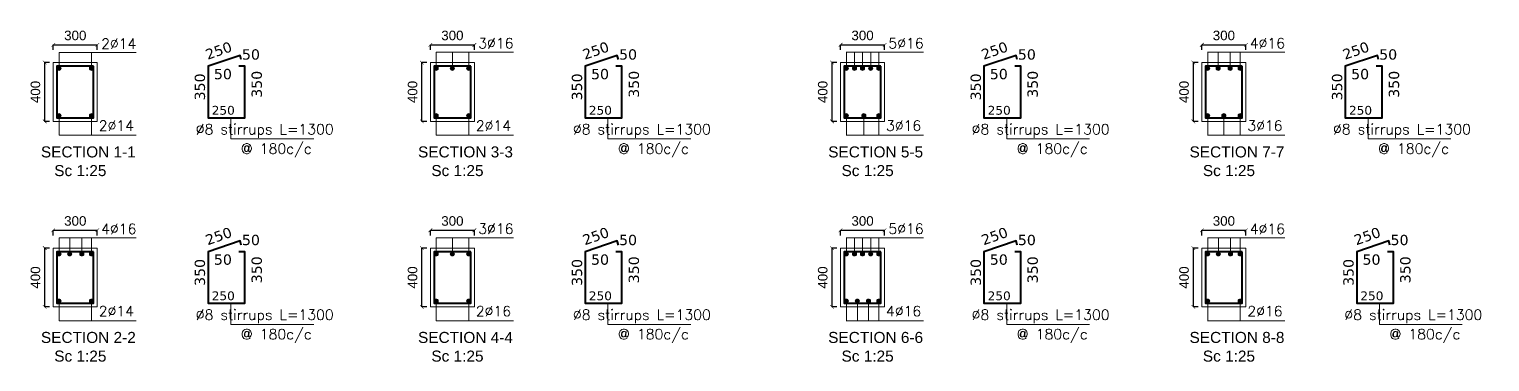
# Model space of a CAD drawing. Header units: inches. Extents: x -17020 to 43805, y -10194 to 123061.
# Drawn here: x -3496 to -1507, y 103353 to 103805 of the extents above; entities that cross this region are included whole.
import ezdxf

# ---------------------------------------------------------------- set-up
doc = ezdxf.new("R2010")
doc.units = ezdxf.units.IN
doc.header["$LTSCALE"] = 0.7
doc.header["$MEASUREMENT"] = 0
doc.layers.get('0').update_dxf_attribs({"lineweight": 13})
doc.layers.get('Defpoints').update_dxf_attribs({"lineweight": 5})
for name, color, linetype, lineweight in [('COLUMN', 4, 'Continuous', 20), ('DIME', 6, 'Continuous', 25), ('elevline', 30, 'Continuous', 20), ('hatch', 9, 'Continuous', 9), ('ReinfContineous', 4, 'Continuous', 40), ('TEXT', 3, 'Continuous', 25), ('top renforcment', 7, 'Continuous', 40)]:
    doc.layers.add(name, color=color, linetype=linetype, lineweight=lineweight)
doc.styles.add('romanc', font='verdana.ttf', dxfattribs={"height": 250})
doc.styles.get("Standard").update_dxf_attribs({"font": 'arial.ttf', "height": 13})
doc.styles.add('STYLE3', font='romanc.shx', dxfattribs={"height": 45})
doc.dimstyles.new('25ST', dxfattribs={"dimtxt": 13, "dimasz": 5, "dimexe": 0.18, "dimexo": 5, "dimgap": 6, "dimtad": 1, "dimdec": 0, "dimlfac": 5, "dimzin": 0, "dimdsep": 46, "dimtxsty": 'Standard', "dimblk": 'ARCHTICK', "dimcen": 0.09, "dimclrd": 256, "dimclre": 7, "dimclrt": 7, "dimadec": 0, "dimazin": 0, "dimtfac": 1, "dimtdec": 0, "dimtix": 1, "dimtofl": 0, "dimtmove": 0, "dimatfit": 3, "dimldrblk": 'ARCHTICK', "dimfxl": 1, "dimtolj": 1, "dimtzin": 0, "dimarcsym": 0})

# ---------------------------------------------------------------- blocks, each defined once
blk = doc.blocks.new('_ArchTick')
at = {"color": 0, "linetype": 'ByBlock', "lineweight": 0, "const_width": 0.15}
blk.add_lwpolyline([(-0.5, -0.5), (0.5, 0.5)], dxfattribs=at)
blk = doc.blocks.new('*D1')
at = {"layer": 'Defpoints', "color": 0, "transparency": 16777216}
for p in [(-3474.9, 103507.7), (-3463.3, 103507.7), (-3463.3, 103427.7)]:
    blk.add_point(p, dxfattribs=at)
at = {"layer": 'DIME', "color": 7, "lineweight": -2, "transparency": 16777216}
for p, q in [((-3468.3, 103507.7), (-3475, 103507.7)), ((-3468.3, 103427.7), (-3475, 103427.7))]:
    blk.add_line(p, q, dxfattribs=at)
at = {"layer": 'DIME', "lineweight": -2, "transparency": 16777216}
blk.add_line((-3474.9, 103427.7), (-3474.9, 103507.7), dxfattribs=at)
at = {"layer": 'DIME', "lineweight": -2, "transparency": 16777216, "xscale": 5, "yscale": 5, "zscale": 5}
for p, rotation in [((-3474.9, 103507.7), 90), ((-3474.9, 103427.7), 270)]:
    blk.add_blockref('_ArchTick', p, dxfattribs=dict(at, rotation=rotation))
at = {"layer": 'DIME', "color": 7, "transparency": 16777216, "insert": (-3487.5, 103467.7), "char_height": 13, "attachment_point": 5, "rotation": 90}
blk.add_mtext('\\A1;400', dxfattribs=at)
blk = doc.blocks.new('*D2')
at = {"layer": 'Defpoints', "color": 0, "transparency": 16777216}
for p in [(-3463.3, 103519.8), (-3403.3, 103531.9), (-3403.3, 103519.8)]:
    blk.add_point(p, dxfattribs=at)
at = {"layer": 'DIME', "color": 7, "lineweight": -2, "transparency": 16777216}
for p, q in [((-3463.3, 103524.8), (-3463.3, 103532)), ((-3403.3, 103524.8), (-3403.3, 103532))]:
    blk.add_line(p, q, dxfattribs=at)
at = {"layer": 'DIME', "lineweight": -2, "transparency": 16777216}
blk.add_line((-3463.3, 103531.9), (-3403.3, 103531.9), dxfattribs=at)
at = {"layer": 'DIME', "lineweight": -2, "transparency": 16777216, "xscale": 5, "yscale": 5, "zscale": 5, "rotation": 180}
blk.add_blockref('_ArchTick', (-3463.3, 103531.9), dxfattribs=at)
at = {"layer": 'DIME', "lineweight": -2, "transparency": 16777216, "xscale": 5, "yscale": 5, "zscale": 5}
blk.add_blockref('_ArchTick', (-3403.3, 103531.9), dxfattribs=at)
at = {"layer": 'DIME', "color": 7, "transparency": 16777216, "insert": (-3433.3, 103544.5), "char_height": 13, "attachment_point": 5}
blk.add_mtext('\\A1;300', dxfattribs=at)
blk = doc.blocks.new('*D3')
at = {"layer": 'Defpoints', "color": 0, "transparency": 16777216}
for p in [(-2961.4, 103760), (-2949.8, 103760), (-2949.8, 103680)]:
    blk.add_point(p, dxfattribs=at)
at = {"layer": 'DIME', "color": 7, "lineweight": -2, "transparency": 16777216}
for p, q in [((-2954.8, 103760), (-2961.5, 103760)), ((-2954.8, 103680), (-2961.5, 103680))]:
    blk.add_line(p, q, dxfattribs=at)
at = {"layer": 'DIME', "lineweight": -2, "transparency": 16777216}
blk.add_line((-2961.4, 103680), (-2961.4, 103760), dxfattribs=at)
at = {"layer": 'DIME', "lineweight": -2, "transparency": 16777216, "xscale": 5, "yscale": 5, "zscale": 5}
for p, rotation in [((-2961.4, 103760), 90), ((-2961.4, 103680), 270)]:
    blk.add_blockref('_ArchTick', p, dxfattribs=dict(at, rotation=rotation))
at = {"layer": 'DIME', "color": 7, "transparency": 16777216, "insert": (-2974, 103720), "char_height": 13, "attachment_point": 5, "rotation": 90}
blk.add_mtext('\\A1;400', dxfattribs=at)
blk = doc.blocks.new('*D4')
at = {"layer": 'Defpoints', "color": 0, "transparency": 16777216}
for p in [(-2889.8, 103784.1), (-2949.8, 103772.1), (-2889.8, 103772.1)]:
    blk.add_point(p, dxfattribs=at)
at = {"layer": 'DIME', "color": 7, "lineweight": -2, "transparency": 16777216}
for p, q in [((-2949.8, 103777.1), (-2949.8, 103784.3)), ((-2889.8, 103777.1), (-2889.8, 103784.3))]:
    blk.add_line(p, q, dxfattribs=at)
at = {"layer": 'DIME', "lineweight": -2, "transparency": 16777216}
blk.add_line((-2949.8, 103784.1), (-2889.8, 103784.1), dxfattribs=at)
at = {"layer": 'DIME', "lineweight": -2, "transparency": 16777216, "xscale": 5, "yscale": 5, "zscale": 5, "rotation": 180}
blk.add_blockref('_ArchTick', (-2949.8, 103784.1), dxfattribs=at)
at = {"layer": 'DIME', "lineweight": -2, "transparency": 16777216, "xscale": 5, "yscale": 5, "zscale": 5}
blk.add_blockref('_ArchTick', (-2889.8, 103784.1), dxfattribs=at)
at = {"layer": 'DIME', "color": 7, "transparency": 16777216, "insert": (-2919.8, 103796.8), "char_height": 13, "attachment_point": 5}
blk.add_mtext('\\A1;300', dxfattribs=at)
blk = doc.blocks.new('*D5')
at = {"layer": 'Defpoints', "color": 0, "transparency": 16777216}
for p in [(-3474.9, 103760), (-3463.3, 103760), (-3463.3, 103680)]:
    blk.add_point(p, dxfattribs=at)
at = {"layer": 'DIME', "color": 7, "lineweight": -2, "transparency": 16777216}
for p, q in [((-3468.3, 103760), (-3475, 103760)), ((-3468.3, 103680), (-3475, 103680))]:
    blk.add_line(p, q, dxfattribs=at)
at = {"layer": 'DIME', "lineweight": -2, "transparency": 16777216}
blk.add_line((-3474.9, 103680), (-3474.9, 103760), dxfattribs=at)
at = {"layer": 'DIME', "lineweight": -2, "transparency": 16777216, "xscale": 5, "yscale": 5, "zscale": 5}
for p, rotation in [((-3474.9, 103760), 90), ((-3474.9, 103680), 270)]:
    blk.add_blockref('_ArchTick', p, dxfattribs=dict(at, rotation=rotation))
at = {"layer": 'DIME', "color": 7, "transparency": 16777216, "insert": (-3487.5, 103720), "char_height": 13, "attachment_point": 5, "rotation": 90}
blk.add_mtext('\\A1;400', dxfattribs=at)
blk = doc.blocks.new('*D6')
at = {"layer": 'Defpoints', "color": 0, "transparency": 16777216}
for p in [(-3403.3, 103784.1), (-3463.3, 103772.1), (-3403.3, 103772.1)]:
    blk.add_point(p, dxfattribs=at)
at = {"layer": 'DIME', "color": 7, "lineweight": -2, "transparency": 16777216}
for p, q in [((-3463.3, 103777.1), (-3463.3, 103784.3)), ((-3403.3, 103777.1), (-3403.3, 103784.3))]:
    blk.add_line(p, q, dxfattribs=at)
at = {"layer": 'DIME', "lineweight": -2, "transparency": 16777216}
blk.add_line((-3463.3, 103784.1), (-3403.3, 103784.1), dxfattribs=at)
at = {"layer": 'DIME', "lineweight": -2, "transparency": 16777216, "xscale": 5, "yscale": 5, "zscale": 5, "rotation": 180}
blk.add_blockref('_ArchTick', (-3463.3, 103784.1), dxfattribs=at)
at = {"layer": 'DIME', "lineweight": -2, "transparency": 16777216, "xscale": 5, "yscale": 5, "zscale": 5}
blk.add_blockref('_ArchTick', (-3403.3, 103784.1), dxfattribs=at)
at = {"layer": 'DIME', "color": 7, "transparency": 16777216, "insert": (-3433.3, 103796.8), "char_height": 13, "attachment_point": 5}
blk.add_mtext('\\A1;300', dxfattribs=at)
blk = doc.blocks.new('*D7')
at = {"layer": 'Defpoints', "color": 0, "transparency": 16777216}
for p in [(-2961.4, 103507.7), (-2949.8, 103507.7), (-2949.8, 103427.7)]:
    blk.add_point(p, dxfattribs=at)
at = {"layer": 'DIME', "color": 7, "lineweight": -2, "transparency": 16777216}
for p, q in [((-2954.8, 103507.7), (-2961.5, 103507.7)), ((-2954.8, 103427.7), (-2961.5, 103427.7))]:
    blk.add_line(p, q, dxfattribs=at)
at = {"layer": 'DIME', "lineweight": -2, "transparency": 16777216}
blk.add_line((-2961.4, 103427.7), (-2961.4, 103507.7), dxfattribs=at)
at = {"layer": 'DIME', "lineweight": -2, "transparency": 16777216, "xscale": 5, "yscale": 5, "zscale": 5}
for p, rotation in [((-2961.4, 103507.7), 90), ((-2961.4, 103427.7), 270)]:
    blk.add_blockref('_ArchTick', p, dxfattribs=dict(at, rotation=rotation))
at = {"layer": 'DIME', "color": 7, "transparency": 16777216, "insert": (-2974, 103467.7), "char_height": 13, "attachment_point": 5, "rotation": 90}
blk.add_mtext('\\A1;400', dxfattribs=at)
blk = doc.blocks.new('*D8')
at = {"layer": 'Defpoints', "color": 0, "transparency": 16777216}
for p in [(-2949.8, 103519.8), (-2889.8, 103531.9), (-2889.8, 103519.8)]:
    blk.add_point(p, dxfattribs=at)
at = {"layer": 'DIME', "color": 7, "lineweight": -2, "transparency": 16777216}
for p, q in [((-2949.8, 103524.8), (-2949.8, 103532)), ((-2889.8, 103524.8), (-2889.8, 103532))]:
    blk.add_line(p, q, dxfattribs=at)
at = {"layer": 'DIME', "lineweight": -2, "transparency": 16777216}
blk.add_line((-2949.8, 103531.9), (-2889.8, 103531.9), dxfattribs=at)
at = {"layer": 'DIME', "lineweight": -2, "transparency": 16777216, "xscale": 5, "yscale": 5, "zscale": 5, "rotation": 180}
blk.add_blockref('_ArchTick', (-2949.8, 103531.9), dxfattribs=at)
at = {"layer": 'DIME', "lineweight": -2, "transparency": 16777216, "xscale": 5, "yscale": 5, "zscale": 5}
blk.add_blockref('_ArchTick', (-2889.8, 103531.9), dxfattribs=at)
at = {"layer": 'DIME', "color": 7, "transparency": 16777216, "insert": (-2919.8, 103544.5), "char_height": 13, "attachment_point": 5}
blk.add_mtext('\\A1;300', dxfattribs=at)
blk = doc.blocks.new('*D9')
at = {"layer": 'Defpoints', "color": 0, "transparency": 16777216}
for p in [(-2402.9, 103760), (-2391.3, 103760), (-2391.3, 103680)]:
    blk.add_point(p, dxfattribs=at)
at = {"layer": 'DIME', "color": 7, "lineweight": -2, "transparency": 16777216}
for p, q in [((-2396.3, 103760), (-2403, 103760)), ((-2396.3, 103680), (-2403, 103680))]:
    blk.add_line(p, q, dxfattribs=at)
at = {"layer": 'DIME', "lineweight": -2, "transparency": 16777216}
blk.add_line((-2402.9, 103680), (-2402.9, 103760), dxfattribs=at)
at = {"layer": 'DIME', "lineweight": -2, "transparency": 16777216, "xscale": 5, "yscale": 5, "zscale": 5}
for p, rotation in [((-2402.9, 103760), 90), ((-2402.9, 103680), 270)]:
    blk.add_blockref('_ArchTick', p, dxfattribs=dict(at, rotation=rotation))
at = {"layer": 'DIME', "color": 7, "transparency": 16777216, "insert": (-2415.5, 103720), "char_height": 13, "attachment_point": 5, "rotation": 90}
blk.add_mtext('\\A1;400', dxfattribs=at)
blk = doc.blocks.new('*D10')
at = {"layer": 'Defpoints', "color": 0, "transparency": 16777216}
for p in [(-2331.3, 103784.1), (-2391.3, 103772.1), (-2331.3, 103772.1)]:
    blk.add_point(p, dxfattribs=at)
at = {"layer": 'DIME', "color": 7, "lineweight": -2, "transparency": 16777216}
for p, q in [((-2391.3, 103777.1), (-2391.3, 103784.3)), ((-2331.3, 103777.1), (-2331.3, 103784.3))]:
    blk.add_line(p, q, dxfattribs=at)
at = {"layer": 'DIME', "lineweight": -2, "transparency": 16777216}
blk.add_line((-2391.3, 103784.1), (-2331.3, 103784.1), dxfattribs=at)
at = {"layer": 'DIME', "lineweight": -2, "transparency": 16777216, "xscale": 5, "yscale": 5, "zscale": 5, "rotation": 180}
blk.add_blockref('_ArchTick', (-2391.3, 103784.1), dxfattribs=at)
at = {"layer": 'DIME', "lineweight": -2, "transparency": 16777216, "xscale": 5, "yscale": 5, "zscale": 5}
blk.add_blockref('_ArchTick', (-2331.3, 103784.1), dxfattribs=at)
at = {"layer": 'DIME', "color": 7, "transparency": 16777216, "insert": (-2361.3, 103796.8), "char_height": 13, "attachment_point": 5}
blk.add_mtext('\\A1;300', dxfattribs=at)
blk = doc.blocks.new('*D11')
at = {"layer": 'Defpoints', "color": 0, "transparency": 16777216}
for p in [(-2402.9, 103507.7), (-2391.3, 103507.7), (-2391.3, 103427.7)]:
    blk.add_point(p, dxfattribs=at)
at = {"layer": 'DIME', "color": 7, "lineweight": -2, "transparency": 16777216}
for p, q in [((-2396.3, 103507.7), (-2403, 103507.7)), ((-2396.3, 103427.7), (-2403, 103427.7))]:
    blk.add_line(p, q, dxfattribs=at)
at = {"layer": 'DIME', "lineweight": -2, "transparency": 16777216}
blk.add_line((-2402.9, 103427.7), (-2402.9, 103507.7), dxfattribs=at)
at = {"layer": 'DIME', "lineweight": -2, "transparency": 16777216, "xscale": 5, "yscale": 5, "zscale": 5}
for p, rotation in [((-2402.9, 103507.7), 90), ((-2402.9, 103427.7), 270)]:
    blk.add_blockref('_ArchTick', p, dxfattribs=dict(at, rotation=rotation))
at = {"layer": 'DIME', "color": 7, "transparency": 16777216, "insert": (-2415.5, 103467.7), "char_height": 13, "attachment_point": 5, "rotation": 90}
blk.add_mtext('\\A1;400', dxfattribs=at)
blk = doc.blocks.new('*D12')
at = {"layer": 'Defpoints', "color": 0, "transparency": 16777216}
for p in [(-2391.3, 103519.8), (-2331.3, 103531.9), (-2331.3, 103519.8)]:
    blk.add_point(p, dxfattribs=at)
at = {"layer": 'DIME', "color": 7, "lineweight": -2, "transparency": 16777216}
for p, q in [((-2391.3, 103524.8), (-2391.3, 103532)), ((-2331.3, 103524.8), (-2331.3, 103532))]:
    blk.add_line(p, q, dxfattribs=at)
at = {"layer": 'DIME', "lineweight": -2, "transparency": 16777216}
blk.add_line((-2391.3, 103531.9), (-2331.3, 103531.9), dxfattribs=at)
at = {"layer": 'DIME', "lineweight": -2, "transparency": 16777216, "xscale": 5, "yscale": 5, "zscale": 5, "rotation": 180}
blk.add_blockref('_ArchTick', (-2391.3, 103531.9), dxfattribs=at)
at = {"layer": 'DIME', "lineweight": -2, "transparency": 16777216, "xscale": 5, "yscale": 5, "zscale": 5}
blk.add_blockref('_ArchTick', (-2331.3, 103531.9), dxfattribs=at)
at = {"layer": 'DIME', "color": 7, "transparency": 16777216, "insert": (-2361.3, 103544.5), "char_height": 13, "attachment_point": 5}
blk.add_mtext('\\A1;300', dxfattribs=at)
blk = doc.blocks.new('*D13')
at = {"layer": 'Defpoints', "color": 0, "transparency": 16777216}
for p in [(-1910.9, 103760), (-1899.3, 103760), (-1899.3, 103680)]:
    blk.add_point(p, dxfattribs=at)
at = {"layer": 'DIME', "color": 7, "lineweight": -2, "transparency": 16777216}
for p, q in [((-1904.3, 103760), (-1911, 103760)), ((-1904.3, 103680), (-1911, 103680))]:
    blk.add_line(p, q, dxfattribs=at)
at = {"layer": 'DIME', "lineweight": -2, "transparency": 16777216}
blk.add_line((-1910.9, 103680), (-1910.9, 103760), dxfattribs=at)
at = {"layer": 'DIME', "lineweight": -2, "transparency": 16777216, "xscale": 5, "yscale": 5, "zscale": 5}
for p, rotation in [((-1910.9, 103760), 90), ((-1910.9, 103680), 270)]:
    blk.add_blockref('_ArchTick', p, dxfattribs=dict(at, rotation=rotation))
at = {"layer": 'DIME', "color": 7, "transparency": 16777216, "insert": (-1923.5, 103720), "char_height": 13, "attachment_point": 5, "rotation": 90}
blk.add_mtext('\\A1;400', dxfattribs=at)
blk = doc.blocks.new('*D14')
at = {"layer": 'Defpoints', "color": 0, "transparency": 16777216}
for p in [(-1839.3, 103784.1), (-1899.3, 103772.1), (-1839.3, 103772.1)]:
    blk.add_point(p, dxfattribs=at)
at = {"layer": 'DIME', "color": 7, "lineweight": -2, "transparency": 16777216}
for p, q in [((-1899.3, 103777.1), (-1899.3, 103784.3)), ((-1839.3, 103777.1), (-1839.3, 103784.3))]:
    blk.add_line(p, q, dxfattribs=at)
at = {"layer": 'DIME', "lineweight": -2, "transparency": 16777216}
blk.add_line((-1899.3, 103784.1), (-1839.3, 103784.1), dxfattribs=at)
at = {"layer": 'DIME', "lineweight": -2, "transparency": 16777216, "xscale": 5, "yscale": 5, "zscale": 5, "rotation": 180}
blk.add_blockref('_ArchTick', (-1899.3, 103784.1), dxfattribs=at)
at = {"layer": 'DIME', "lineweight": -2, "transparency": 16777216, "xscale": 5, "yscale": 5, "zscale": 5}
blk.add_blockref('_ArchTick', (-1839.3, 103784.1), dxfattribs=at)
at = {"layer": 'DIME', "color": 7, "transparency": 16777216, "insert": (-1869.3, 103796.8), "char_height": 13, "attachment_point": 5}
blk.add_mtext('\\A1;300', dxfattribs=at)
blk = doc.blocks.new('*D15')
at = {"layer": 'Defpoints', "color": 0, "transparency": 16777216}
for p in [(-1910.9, 103507.7), (-1899.3, 103507.7), (-1899.3, 103427.7)]:
    blk.add_point(p, dxfattribs=at)
at = {"layer": 'DIME', "color": 7, "lineweight": -2, "transparency": 16777216}
for p, q in [((-1904.3, 103507.7), (-1911, 103507.7)), ((-1904.3, 103427.7), (-1911, 103427.7))]:
    blk.add_line(p, q, dxfattribs=at)
at = {"layer": 'DIME', "lineweight": -2, "transparency": 16777216}
blk.add_line((-1910.9, 103427.7), (-1910.9, 103507.7), dxfattribs=at)
at = {"layer": 'DIME', "lineweight": -2, "transparency": 16777216, "xscale": 5, "yscale": 5, "zscale": 5}
for p, rotation in [((-1910.9, 103507.7), 90), ((-1910.9, 103427.7), 270)]:
    blk.add_blockref('_ArchTick', p, dxfattribs=dict(at, rotation=rotation))
at = {"layer": 'DIME', "color": 7, "transparency": 16777216, "insert": (-1923.5, 103467.7), "char_height": 13, "attachment_point": 5, "rotation": 90}
blk.add_mtext('\\A1;400', dxfattribs=at)
blk = doc.blocks.new('*D16')
at = {"layer": 'Defpoints', "color": 0, "transparency": 16777216}
for p in [(-1899.3, 103519.8), (-1839.3, 103531.9), (-1839.3, 103519.8)]:
    blk.add_point(p, dxfattribs=at)
at = {"layer": 'DIME', "color": 7, "lineweight": -2, "transparency": 16777216}
for p, q in [((-1899.3, 103524.8), (-1899.3, 103532)), ((-1839.3, 103524.8), (-1839.3, 103532))]:
    blk.add_line(p, q, dxfattribs=at)
at = {"layer": 'DIME', "lineweight": -2, "transparency": 16777216}
blk.add_line((-1899.3, 103531.9), (-1839.3, 103531.9), dxfattribs=at)
at = {"layer": 'DIME', "lineweight": -2, "transparency": 16777216, "xscale": 5, "yscale": 5, "zscale": 5, "rotation": 180}
blk.add_blockref('_ArchTick', (-1899.3, 103531.9), dxfattribs=at)
at = {"layer": 'DIME', "lineweight": -2, "transparency": 16777216, "xscale": 5, "yscale": 5, "zscale": 5}
blk.add_blockref('_ArchTick', (-1839.3, 103531.9), dxfattribs=at)
at = {"layer": 'DIME', "color": 7, "transparency": 16777216, "insert": (-1869.3, 103544.5), "char_height": 13, "attachment_point": 5}
blk.add_mtext('\\A1;300', dxfattribs=at)

msp = doc.modelspace()

# ---------------------------------------------------------------- hatches: boundary and pattern name
at = {"layer": 'elevline'}
for points in [[(-3452.58, 103752.12, 1), (-3458.29, 103752.12, 1)], [(-3414, 103752.12, -1), (-3408.29, 103752.12, -1)], [(-2939.08, 103752.12, 1), (-2944.79, 103752.12, 1)], [(-2922.73, 103752.12, -1), (-2917.02, 103752.12, -1)], [(-2900.49, 103752.12, -1), (-2894.79, 103752.12, -1)], [(-2380.58, 103752.12, 1), (-2386.29, 103752.12, 1)], [(-2375.19, 103752.12, -1), (-2369.48, 103752.12, -1)], [(-2364.23, 103752.12, -1), (-2358.52, 103752.12, -1)], [(-2353.02, 103752.12, -1), (-2347.31, 103752.12, -1)], [(-2341.99, 103752.12, -1), (-2336.29, 103752.12, -1)], [(-1888.58, 103752.12, 1), (-1894.29, 103752.12, 1)], [(-1879.9, 103752.12, -1), (-1874.19, 103752.12, -1)], [(-1863.54, 103752.12, -1), (-1857.83, 103752.12, -1)], [(-1849.99, 103752.12, -1), (-1844.29, 103752.12, -1)], [(-3452.58, 103687.83, -1), (-3458.29, 103687.83, -1)], [(-3414, 103687.83, 1), (-3408.29, 103687.83, 1)], [(-2939.08, 103687.83, -1), (-2944.79, 103687.83, -1)], [(-2900.49, 103687.83, 1), (-2894.79, 103687.83, 1)], [(-2380.58, 103687.83, -1), (-2386.29, 103687.83, -1)], [(-2362.47, 103687.83, 1), (-2356.76, 103687.83, 1)], [(-2341.99, 103687.83, 1), (-2336.29, 103687.83, 1)], [(-1888.58, 103687.83, -1), (-1894.29, 103687.83, -1)], [(-1872.14, 103687.83, 1), (-1866.43, 103687.83, 1)], [(-1849.99, 103687.83, 1), (-1844.29, 103687.83, 1)], [(-3452.58, 103499.83, 1), (-3458.29, 103499.83, 1)], [(-3443.72, 103499.83, -1), (-3438.01, 103499.83, -1)], [(-3427.24, 103499.83, -1), (-3421.53, 103499.83, -1)], [(-3414, 103499.83, -1), (-3408.29, 103499.83, -1)], [(-2939.08, 103499.83, 1), (-2944.79, 103499.83, 1)], [(-2922.73, 103499.83, -1), (-2917.02, 103499.83, -1)], [(-2900.49, 103499.83, -1), (-2894.79, 103499.83, -1)], [(-2380.58, 103499.83, 1), (-2386.29, 103499.83, 1)], [(-2375.19, 103499.83, -1), (-2369.48, 103499.83, -1)], [(-2364.23, 103499.83, -1), (-2358.52, 103499.83, -1)], [(-2353.02, 103499.83, -1), (-2347.31, 103499.83, -1)], [(-2341.99, 103499.83, -1), (-2336.29, 103499.83, -1)], [(-1888.58, 103499.83, 1), (-1894.29, 103499.83, 1)], [(-1879.72, 103499.83, -1), (-1874.01, 103499.83, -1)], [(-1863.23, 103499.83, -1), (-1857.53, 103499.83, -1)], [(-1849.99, 103499.83, -1), (-1844.29, 103499.83, -1)], [(-3452.58, 103435.54, -1), (-3458.29, 103435.54, -1)], [(-3414, 103435.54, 1), (-3408.29, 103435.54, 1)], [(-2939.08, 103435.54, -1), (-2944.79, 103435.54, -1)], [(-2900.49, 103435.54, 1), (-2894.79, 103435.54, 1)], [(-2380.58, 103435.54, -1), (-2386.29, 103435.54, -1)], [(-2371.25, 103435.54, 1), (-2365.54, 103435.54, 1)], [(-2356.1, 103435.54, 1), (-2350.39, 103435.54, 1)], [(-2341.99, 103435.54, 1), (-2336.29, 103435.54, 1)], [(-1888.58, 103435.54, -1), (-1894.29, 103435.54, -1)], [(-1849.99, 103435.54, 1), (-1844.29, 103435.54, 1)]]:
    msp.add_hatch(color=256, dxfattribs=at).paths.add_polyline_path(points)

# ---------------------------------------------------------------- linework, layer by layer
at = {"layer": 'COLUMN', "lineweight": 20}
for points in [[(-3403.29, 103759.98), (-3463.29, 103759.98), (-3463.29, 103679.98), (-3403.29, 103679.98), (-3403.29, 103759.98)], [(-2889.79, 103759.98), (-2949.79, 103759.98), (-2949.79, 103679.98), (-2889.79, 103679.98), (-2889.79, 103759.98)], [(-2331.29, 103759.98), (-2391.29, 103759.98), (-2391.29, 103679.98), (-2331.29, 103679.98), (-2331.29, 103759.98)], [(-1839.29, 103759.98), (-1899.29, 103759.98), (-1899.29, 103679.98), (-1839.29, 103679.98), (-1839.29, 103759.98)], [(-3403.29, 103507.68), (-3463.29, 103507.68), (-3463.29, 103427.68), (-3403.29, 103427.68), (-3403.29, 103507.68)], [(-2889.79, 103507.68), (-2949.79, 103507.68), (-2949.79, 103427.68), (-2889.79, 103427.68), (-2889.79, 103507.68)], [(-2331.29, 103507.68), (-2391.29, 103507.68), (-2391.29, 103427.68), (-2331.29, 103427.68), (-2331.29, 103507.68)], [(-1839.29, 103507.68), (-1899.29, 103507.68), (-1899.29, 103427.68), (-1839.29, 103427.68), (-1839.29, 103507.68)]]:
    msp.add_lwpolyline(points, dxfattribs=at)
at = {"layer": 'elevline'}
for centre in [(-3455.43, 103752.12), (-3411.14, 103752.12), (-2941.93, 103752.12), (-2919.88, 103752.12), (-2897.64, 103752.12), (-2383.43, 103752.12), (-2372.34, 103752.12), (-2361.38, 103752.12), (-2350.17, 103752.12), (-2339.14, 103752.12), (-1891.43, 103752.12), (-1877.04, 103752.12), (-1860.68, 103752.12), (-1847.14, 103752.12), (-3455.43, 103687.83), (-3411.14, 103687.83), (-2941.93, 103687.83), (-2897.64, 103687.83), (-2383.43, 103687.83), (-2359.61, 103687.83), (-2339.14, 103687.83), (-1891.43, 103687.83), (-1869.29, 103687.83), (-1847.14, 103687.83), (-3455.43, 103499.83), (-3440.86, 103499.83), (-3424.38, 103499.83), (-3411.14, 103499.83), (-2941.93, 103499.83), (-2919.88, 103499.83), (-2897.64, 103499.83), (-2383.43, 103499.83), (-2372.34, 103499.83), (-2361.38, 103499.83), (-2350.17, 103499.83), (-2339.14, 103499.83), (-1891.43, 103499.83), (-1876.86, 103499.83), (-1860.38, 103499.83), (-1847.14, 103499.83), (-3455.43, 103435.54), (-3411.14, 103435.54), (-2941.93, 103435.54), (-2897.64, 103435.54), (-2383.43, 103435.54), (-2368.4, 103435.54), (-2353.25, 103435.54), (-2339.14, 103435.54), (-1891.43, 103435.54), (-1847.14, 103435.54)]:
    msp.add_circle(centre, 2.85, dxfattribs=at)
at = {"layer": 'hatch'}
for p, q in [((-3455.43, 103773.56), (-3350.19, 103773.56)), ((-3455.34, 103752.12), (-3455.34, 103773.56)), ((-3411.14, 103752.12), (-3411.14, 103773.56)), ((-2941.93, 103774.12), (-2836.69, 103774.12)), ((-2941.84, 103752.12), (-2941.84, 103774.12)), ((-2919.79, 103752.12), (-2919.79, 103774.12)), ((-2897.64, 103752.12), (-2897.64, 103774.12)), ((-2383.43, 103774.12), (-2278.19, 103774.12)), ((-2383.34, 103752.12), (-2383.34, 103774.12)), ((-2372.24, 103752.12), (-2372.24, 103774.12)), ((-2361.29, 103752.12), (-2361.29, 103774.12)), ((-2350.07, 103752.12), (-2350.07, 103774.12)), ((-2339.14, 103752.12), (-2339.14, 103774.12)), ((-1891.43, 103774.12), (-1786.19, 103774.12)), ((-1891.34, 103752.12), (-1891.34, 103774.12)), ((-1876.95, 103752.12), (-1876.95, 103774.12)), ((-1860.59, 103752.12), (-1860.59, 103774.12)), ((-1847.14, 103752.12), (-1847.14, 103774.12)), ((-3455.34, 103687.83), (-3455.34, 103661.26)), ((-3411.14, 103687.83), (-3411.14, 103661.26)), ((-3221.45, 103684.98), (-3221.45, 103656.22)), ((-2941.84, 103687.83), (-2941.84, 103661.26)), ((-2897.64, 103687.83), (-2897.64, 103661.26)), ((-2707.95, 103684.98), (-2707.95, 103656.22)), ((-2383.34, 103687.83), (-2383.34, 103661.26)), ((-2359.61, 103687.83), (-2359.61, 103661.26)), ((-2339.14, 103687.83), (-2339.14, 103661.26)), ((-2164.93, 103684.98), (-2164.93, 103656.22)), ((-1891.34, 103687.83), (-1891.34, 103661.26)), ((-1869.29, 103687.83), (-1869.29, 103661.26)), ((-1847.14, 103687.83), (-1847.14, 103661.26)), ((-1672.93, 103684.98), (-1672.93, 103656.22)), ((-3455.43, 103661.26), (-3350.19, 103661.26)), ((-3221.45, 103656.22), (-3108.65, 103656.22)), ((-2941.93, 103661.26), (-2836.69, 103661.26)), ((-2707.95, 103656.22), (-2595.15, 103656.22)), ((-2383.43, 103661.26), (-2278.19, 103661.26)), ((-2164.93, 103656.22), (-2052.12, 103656.22)), ((-1891.43, 103661.26), (-1786.19, 103661.26)), ((-1672.93, 103656.22), (-1560.12, 103656.22)), ((-3455.43, 103521.65), (-3350.19, 103521.65)), ((-3455.34, 103499.83), (-3455.34, 103521.65)), ((-3440.77, 103499.83), (-3440.77, 103521.65)), ((-3424.29, 103499.83), (-3424.29, 103521.65)), ((-3411.14, 103499.83), (-3411.14, 103521.65)), ((-2941.93, 103521.83), (-2836.69, 103521.83)), ((-2941.84, 103499.83), (-2941.84, 103521.83)), ((-2919.79, 103499.83), (-2919.79, 103521.83)), ((-2897.64, 103499.83), (-2897.64, 103521.83)), ((-2383.43, 103521.83), (-2278.19, 103521.83)), ((-2383.34, 103499.83), (-2383.34, 103521.83)), ((-2372.24, 103499.83), (-2372.24, 103521.83)), ((-2361.29, 103499.83), (-2361.29, 103521.83)), ((-2350.07, 103499.83), (-2350.07, 103521.83)), ((-2339.14, 103499.83), (-2339.14, 103521.83)), ((-1891.43, 103521.65), (-1786.19, 103521.65)), ((-1891.34, 103499.83), (-1891.34, 103521.65)), ((-1876.77, 103499.83), (-1876.77, 103521.65)), ((-1860.29, 103499.83), (-1860.29, 103521.65)), ((-1847.14, 103499.83), (-1847.14, 103521.65)), ((-3455.34, 103435.54), (-3455.34, 103408.96)), ((-3411.14, 103435.54), (-3411.14, 103408.96)), ((-3221.45, 103432.68), (-3221.45, 103403.92)), ((-2941.84, 103435.54), (-2941.84, 103408.96)), ((-2897.64, 103435.54), (-2897.64, 103408.96)), ((-2707.95, 103432.68), (-2707.95, 103403.92)), ((-2383.34, 103435.54), (-2383.34, 103408.96)), ((-2368.4, 103435.54), (-2368.4, 103408.96)), ((-2353.25, 103435.54), (-2353.25, 103408.96)), ((-2339.14, 103435.54), (-2339.14, 103408.96)), ((-2164.93, 103432.68), (-2164.93, 103403.92)), ((-1891.34, 103435.54), (-1891.34, 103408.96)), ((-1847.14, 103435.54), (-1847.14, 103408.96)), ((-1657.45, 103432.68), (-1657.45, 103403.92)), ((-3455.43, 103408.96), (-3350.19, 103408.96)), ((-3221.45, 103403.92), (-3108.65, 103403.92)), ((-2941.93, 103408.96), (-2836.69, 103408.96)), ((-2707.95, 103403.92), (-2595.15, 103403.92)), ((-2383.43, 103408.96), (-2278.19, 103408.96)), ((-2164.93, 103403.92), (-2052.12, 103403.92)), ((-1891.43, 103408.96), (-1786.19, 103408.96)), ((-1657.45, 103403.92), (-1544.65, 103403.92))]:
    msp.add_line(p, q, dxfattribs=at)
at = {"layer": 'ReinfContineous'}
for points in [[(-3408.29, 103754.98), (-3458.29, 103754.98), (-3458.29, 103684.98), (-3408.29, 103684.98)], [(-2894.79, 103754.98), (-2944.79, 103754.98), (-2944.79, 103684.98), (-2894.79, 103684.98)], [(-2336.29, 103754.98), (-2386.29, 103754.98), (-2386.29, 103684.98), (-2336.29, 103684.98)], [(-1844.29, 103754.98), (-1894.29, 103754.98), (-1894.29, 103684.98), (-1844.29, 103684.98)], [(-3408.29, 103502.68), (-3458.29, 103502.68), (-3458.29, 103432.68), (-3408.29, 103432.68)], [(-2894.79, 103502.68), (-2944.79, 103502.68), (-2944.79, 103432.68), (-2894.79, 103432.68)], [(-2336.29, 103502.68), (-2386.29, 103502.68), (-2386.29, 103432.68), (-2336.29, 103432.68)], [(-1844.29, 103502.68), (-1894.29, 103502.68), (-1894.29, 103432.68), (-1844.29, 103432.68)]]:
    msp.add_lwpolyline(points, close=True, dxfattribs=at)
at = {"layer": 'top renforcment'}
for points in [[(-3207.28, 103764.04), (-3208.76, 103769.72), (-3252.5, 103754.98), (-3252.5, 103684.98), (-3202.5, 103684.98), (-3202.5, 103754.98), (-3210.54, 103754.98)], [(-2693.78, 103764.04), (-2695.26, 103769.72), (-2739, 103754.98), (-2739, 103684.98), (-2689, 103684.98), (-2689, 103754.98), (-2697.04, 103754.98)], [(-2150.76, 103764.04), (-2152.24, 103769.72), (-2195.98, 103754.98), (-2195.98, 103684.98), (-2145.98, 103684.98), (-2145.98, 103754.98), (-2154.01, 103754.98)], [(-1658.76, 103764.04), (-1660.24, 103769.72), (-1703.98, 103754.98), (-1703.98, 103684.98), (-1653.98, 103684.98), (-1653.98, 103754.98), (-1662.01, 103754.98)], [(-3207.28, 103511.74), (-3208.76, 103517.42), (-3252.5, 103502.68), (-3252.5, 103432.68), (-3202.5, 103432.68), (-3202.5, 103502.68), (-3210.54, 103502.68)], [(-2693.78, 103511.74), (-2695.26, 103517.42), (-2739, 103502.68), (-2739, 103432.68), (-2689, 103432.68), (-2689, 103502.68), (-2697.04, 103502.68)], [(-2150.76, 103511.74), (-2152.24, 103517.42), (-2195.98, 103502.68), (-2195.98, 103432.68), (-2145.98, 103432.68), (-2145.98, 103502.68), (-2154.01, 103502.68)], [(-1643.28, 103511.74), (-1644.76, 103517.42), (-1688.5, 103502.68), (-1688.5, 103432.68), (-1638.5, 103432.68), (-1638.5, 103502.68), (-1646.54, 103502.68)]]:
    msp.add_lwpolyline(points, dxfattribs=at)

# ---------------------------------------------------------------- texts
at = {"layer": 'TEXT'}
for s, height, style, p in [('  2%%C14', 14, 'STYLE3', (-3417.28, 103778.71)), ('50', 14, 'romanc', (-3206.33, 103764.04)), ('  3%%C16', 14, 'STYLE3', (-2903.78, 103779.27)), ('50', 14, 'romanc', (-2692.83, 103764.04)), ('  5%%C16', 14, 'STYLE3', (-2345.28, 103779.27)), ('50', 14, 'romanc', (-2149.8, 103764.04)), ('  4%%C16', 14, 'STYLE3', (-1853.28, 103779.27)), ('50', 14, 'romanc', (-1657.8, 103764.04)), ('50', 14, 'romanc', (-3244.5, 103737.39)), ('50', 14, 'romanc', (-2731, 103737.39)), ('50', 14, 'romanc', (-2187.98, 103737.39)), ('50', 14, 'romanc', (-1695.98, 103737.39)), ('250', 12, 'romanc', (-3247.51, 103689.1)), ('250', 12, 'romanc', (-2734.01, 103689.1)), ('250', 12, 'romanc', (-2190.98, 103689.1)), ('250', 12, 'romanc', (-1698.98, 103689.1)), ('  2%%C14', 14, 'STYLE3', (-3420.58, 103667.18)), ('  %%C8 stirrups L=1300', 14, 'STYLE3', (-3288.44, 103662.36)), ('  2%%C14', 14, 'STYLE3', (-2907.08, 103667.18)), ('  %%C8 stirrups L=1300', 14, 'STYLE3', (-2774.94, 103662.36)), ('  3%%C16', 14, 'STYLE3', (-2348.58, 103667.18)), ('  %%C8 stirrups L=1300', 14, 'STYLE3', (-2231.91, 103662.36)), ('  3%%C16', 14, 'STYLE3', (-1856.58, 103667.18)), ('  %%C8 stirrups L=1300', 14, 'STYLE3', (-1739.91, 103662.36)), (' @ 180c/c', 14, 'STYLE3', (-3217.48, 103635.92)), (' @ 180c/c', 14, 'STYLE3', (-2703.98, 103635.92)), (' @ 180c/c', 14, 'STYLE3', (-2160.95, 103635.92)), (' @ 180c/c', 14, 'STYLE3', (-1668.95, 103635.92)), ('  4%%C16', 14, 'STYLE3', (-3417.28, 103526.8)), ('  3%%C16', 14, 'STYLE3', (-2903.78, 103526.98)), ('  5%%C16', 14, 'STYLE3', (-2345.28, 103526.98)), ('  4%%C16', 14, 'STYLE3', (-1853.28, 103526.8)), ('50', 14, 'romanc', (-3206.33, 103511.74)), ('50', 14, 'romanc', (-2692.83, 103511.74)), ('50', 14, 'romanc', (-2149.8, 103511.74)), ('50', 14, 'romanc', (-1642.33, 103511.74)), ('50', 14, 'romanc', (-3244.5, 103485.09)), ('50', 14, 'romanc', (-2731, 103485.09)), ('50', 14, 'romanc', (-2187.98, 103485.09)), ('50', 14, 'romanc', (-1680.5, 103485.09)), ('250', 12, 'romanc', (-3247.51, 103436.8)), ('250', 12, 'romanc', (-2734.01, 103436.8)), ('250', 12, 'romanc', (-2190.98, 103436.8)), ('250', 12, 'romanc', (-1683.51, 103436.8)), ('  2%%C14', 14, 'STYLE3', (-3420.58, 103414.88)), ('  %%C8 stirrups L=1300', 14, 'STYLE3', (-3288.44, 103410.07)), ('  2%%C16', 14, 'STYLE3', (-2907.08, 103414.88)), ('  %%C8 stirrups L=1300', 14, 'STYLE3', (-2774.94, 103410.07)), ('  4%%C16', 14, 'STYLE3', (-2348.58, 103414.88)), ('  %%C8 stirrups L=1300', 14, 'STYLE3', (-2231.91, 103410.07)), ('  2%%C16', 14, 'STYLE3', (-1856.58, 103414.88)), ('  %%C8 stirrups L=1300', 14, 'STYLE3', (-1724.44, 103410.07)), (' @ 180c/c', 14, 'STYLE3', (-3217.48, 103383.62)), (' @ 180c/c', 14, 'STYLE3', (-2703.98, 103383.62)), (' @ 180c/c', 14, 'STYLE3', (-2160.95, 103383.62)), (' @ 180c/c', 14, 'STYLE3', (-1653.48, 103383.62))]:
    msp.add_text(s, height=height, dxfattribs=dict(at, style=style)).set_placement(p)
at = {"layer": 'TEXT', "style": 'romanc'}
for s, rotation, p in [('250', 19.5245, (-3253.05, 103763.64)), ('250', 19.5245, (-2739.54, 103763.64)), ('250', 19.5245, (-2196.52, 103763.64)), ('250', 19.5245, (-1704.52, 103763.64)), ('350', 90, (-3256.68, 103708.57)), ('350', 90, (-3179.26, 103712.14)), ('350', 90, (-2743.18, 103708.57)), ('350', 90, (-2665.76, 103712.14)), ('350', 90, (-2200.16, 103708.57)), ('350', 90, (-2122.73, 103712.14)), ('350', 90, (-1708.16, 103708.57)), ('350', 90, (-1630.73, 103712.14)), ('250', 19.5245, (-3253.05, 103511.34)), ('250', 19.5245, (-2739.54, 103511.34)), ('250', 19.5245, (-2196.52, 103511.34)), ('250', 19.5245, (-1689.04, 103511.34)), ('350', 90, (-3256.68, 103456.27)), ('350', 90, (-3179.26, 103459.84)), ('350', 90, (-2743.18, 103456.27)), ('350', 90, (-2665.76, 103459.84)), ('350', 90, (-2200.16, 103456.27)), ('350', 90, (-2122.73, 103459.84)), ('350', 90, (-1692.68, 103456.27)), ('350', 90, (-1615.26, 103459.84))]:
    msp.add_text(s, height=14, rotation=rotation, dxfattribs=at).set_placement(p)
at = {"layer": 'TEXT'}
for s, p in [('SECTION 1-1', (-3480.09, 103630.99)), ('SECTION 3-3', (-2966.59, 103630.99)), ('SECTION 5-5', (-2408.09, 103630.99)), ('SECTION 7-7', (-1916.09, 103630.99)), ('Sc 1:25', (-3461.94, 103605.61)), ('Sc 1:25', (-2948.44, 103605.61)), ('Sc 1:25', (-2389.94, 103605.61)), ('Sc 1:25', (-1897.94, 103605.61)), ('SECTION 2-2', (-3480.09, 103378.7)), ('SECTION 4-4', (-2966.59, 103378.7)), ('SECTION 6-6', (-2408.09, 103378.7)), ('SECTION 8-8', (-1916.09, 103378.7)), ('Sc 1:25', (-3461.94, 103353.32)), ('Sc 1:25', (-2948.44, 103353.32)), ('Sc 1:25', (-2389.94, 103353.32)), ('Sc 1:25', (-1897.94, 103353.32))]:
    msp.add_text(s, height=15, dxfattribs=at).set_placement(p)

# ---------------------------------------------------------------- dimensions: what is measured, and where the dimension line sits
at = {"layer": 'DIME'}
for base, p1, p2, picture, middle in [((-3403.29, 103784.15), (-3463.29, 103772.09), (-3403.29, 103772.09), '*D6', (-3433.29, 103796.79)), ((-2889.79, 103784.15), (-2949.79, 103772.09), (-2889.79, 103772.09), '*D4', (-2919.79, 103796.79)), ((-2331.29, 103784.15), (-2391.29, 103772.09), (-2331.29, 103772.09), '*D10', (-2361.29, 103796.79)), ((-1839.29, 103784.15), (-1899.29, 103772.09), (-1839.29, 103772.09), '*D14', (-1869.29, 103796.79)), ((-3403.29, 103531.86), (-3463.29, 103519.79), (-3403.29, 103519.79), '*D2', (-3433.29, 103544.5)), ((-2889.79, 103531.86), (-2949.79, 103519.79), (-2889.79, 103519.79), '*D8', (-2919.79, 103544.5)), ((-2331.29, 103531.86), (-2391.29, 103519.79), (-2331.29, 103519.79), '*D12', (-2361.29, 103544.5)), ((-1839.29, 103531.86), (-1899.29, 103519.79), (-1839.29, 103519.79), '*D16', (-1869.29, 103544.5))]:
    dim = msp.add_linear_dim(base=base, p1=p1, p2=p2, dimstyle='25ST', dxfattribs=at)
    dim.commit()
    dim.dimension.update_dxf_attribs({"geometry": picture, "text_midpoint": middle})
for base, p1, p2, picture, middle in [((-3474.86, 103759.98), (-3463.29, 103679.98), (-3463.29, 103759.98), '*D5', (-3487.5, 103719.98)), ((-2961.36, 103759.98), (-2949.79, 103679.98), (-2949.79, 103759.98), '*D3', (-2974, 103719.98)), ((-2402.86, 103759.98), (-2391.29, 103679.98), (-2391.29, 103759.98), '*D9', (-2415.5, 103719.98)), ((-1910.86, 103759.98), (-1899.29, 103679.98), (-1899.29, 103759.98), '*D13', (-1923.5, 103719.98)), ((-3474.86, 103507.68), (-3463.29, 103427.68), (-3463.29, 103507.68), '*D1', (-3487.5, 103467.68)), ((-2961.36, 103507.68), (-2949.79, 103427.68), (-2949.79, 103507.68), '*D7', (-2974, 103467.68)), ((-2402.86, 103507.68), (-2391.29, 103427.68), (-2391.29, 103507.68), '*D11', (-2415.5, 103467.68)), ((-1910.86, 103507.68), (-1899.29, 103427.68), (-1899.29, 103507.68), '*D15', (-1923.5, 103467.68))]:
    dim = msp.add_linear_dim(base=base, p1=p1, p2=p2, angle=90, dimstyle='25ST', dxfattribs=at)
    dim.commit()
    dim.dimension.update_dxf_attribs({"geometry": picture, "text_midpoint": middle})

doc.saveas('drawing.dxf')
